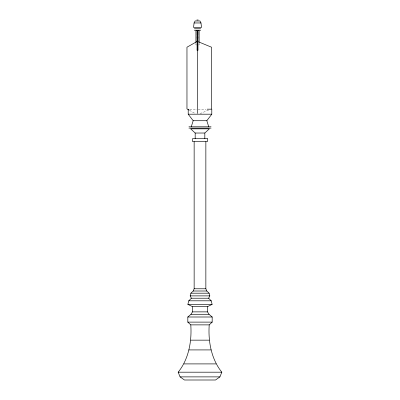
<?xml version="1.0" encoding="UTF-8"?>
<svg xmlns="http://www.w3.org/2000/svg" width="400" height="400" viewBox="0 0 400 400"><rect width="100%" height="100%" fill="white"/><g stroke="black" fill="none" stroke-linecap="round" stroke-linejoin="round"><path stroke-width="0.3" stroke-dasharray="2 1.5" d="M200.17 113.59L208.685 110.065M196.405 44.93L195.94 44.93L195.94 43.075M198.655 44.93L199.12 44.93L199.12 43.075M189.785 109.18L196.945 109.18M198.17 109.18L205.9 109.18M189.555 110.36L195.255 113.59"/><path stroke-width="0.6" d="M194.07 22.96L193.555 27.45L201.505 27.45L200.99 22.96L199.95 20.965L195.11 20.965L194.07 22.96L200.99 22.96M207.515 306.66L207.515 311.875L209.015 314.285L212.175 317L212.175 322.115L209.21 324.875C208.08 341.365 211.255 359.05 221.825 372.19L219.915 376.885L215.535 380L184.465 380L180.085 376.885L178.175 372.19C188.745 359.05 191.92 341.365 190.79 324.875L187.825 322.115L187.825 317L190.985 314.285L192.485 311.875L192.485 306.66L187.88 304.36L188.78 300.805L191.37 298.225L208.63 298.225L211.22 300.805L212.12 304.36L207.515 306.66L192.485 306.66M191.37 298.225L190.19 295.885L190.9 293.195L193.21 291.005L194.145 288.78L194.145 141.66M191.255 126.8L193.18 120.715L188.205 114.195L188.205 109.18M208.63 298.225L209.81 295.885L209.1 293.195L206.79 291.005L205.855 288.78L205.855 141.66M193.18 120.715L206.82 120.715L211.795 114.195L211.795 109.18L207.12 109.18M204.825 133.025L209.36 128.83L190.64 128.83L195.175 133.025L204.825 133.025L204.825 138.57M196.805 20L198.255 20M194.35 28.765L200.71 28.765M194.35 30.25L200.71 30.25M197.125 31.97L197.91 31.97M197.125 32.315L197.91 32.315M197.125 32.735L197.91 32.735M197.125 33.485L197.91 33.485M197.125 33.755L197.91 33.755M197.125 34.155L197.91 34.155M197.125 34.885L197.91 34.885M197.125 36.165L197.91 36.165M197.125 37.09L197.91 37.09M197.125 37.375L197.91 37.375M197.125 37.89L197.91 37.89M197.125 38.87L197.91 38.87M197.125 40.88L197.91 40.88M197.125 41.505L197.91 41.505M197.125 43.095L197.91 43.095M197.125 44.655L197.91 44.655M197.125 44.885L197.91 44.885M197.125 45.505L197.91 45.505M197.125 46.7L197.91 46.7M197.125 47.64L197.91 47.64M197.125 48.46L197.91 48.46M197.125 49.07L197.91 49.07M197.125 49.365L197.91 49.365M188.205 114.195L211.795 114.195M188.91 126.8L211.09 126.8M188.91 128.1L211.09 128.1M194.145 288.78L205.855 288.78M193.21 291.005L206.79 291.005M190.9 293.195L209.1 293.195M190.19 295.885L209.81 295.885M188.78 300.805L211.22 300.805M187.88 304.36L212.12 304.36M192.485 311.875L207.515 311.875M190.985 314.285L209.015 314.285M187.825 317L212.175 317M187.825 322.115L212.175 322.115M190.79 324.875L209.21 324.875M190.79 340.155L209.21 340.155M188.855 349.92L211.145 349.92M183.955 363.905L216.045 363.905M178.175 372.19L221.825 372.19M180.085 376.885L219.915 376.885M198.465 41.815L211.525 47.215L211.525 108.89M189.04 110.065L186.965 108.89L186.965 47.215L197.33 41.345L197.33 113.465M206.82 120.715L208.745 126.8M199.12 42.46L199.12 30.725L195.94 30.725L195.94 42.46M197.91 50.54L197.91 30.81L197.125 30.81L197.125 50.54M195.175 133.025L195.175 138.57M207.405 138.57L192.595 138.57L192.595 141.66L207.405 141.66L207.405 138.57"/></g></svg>
